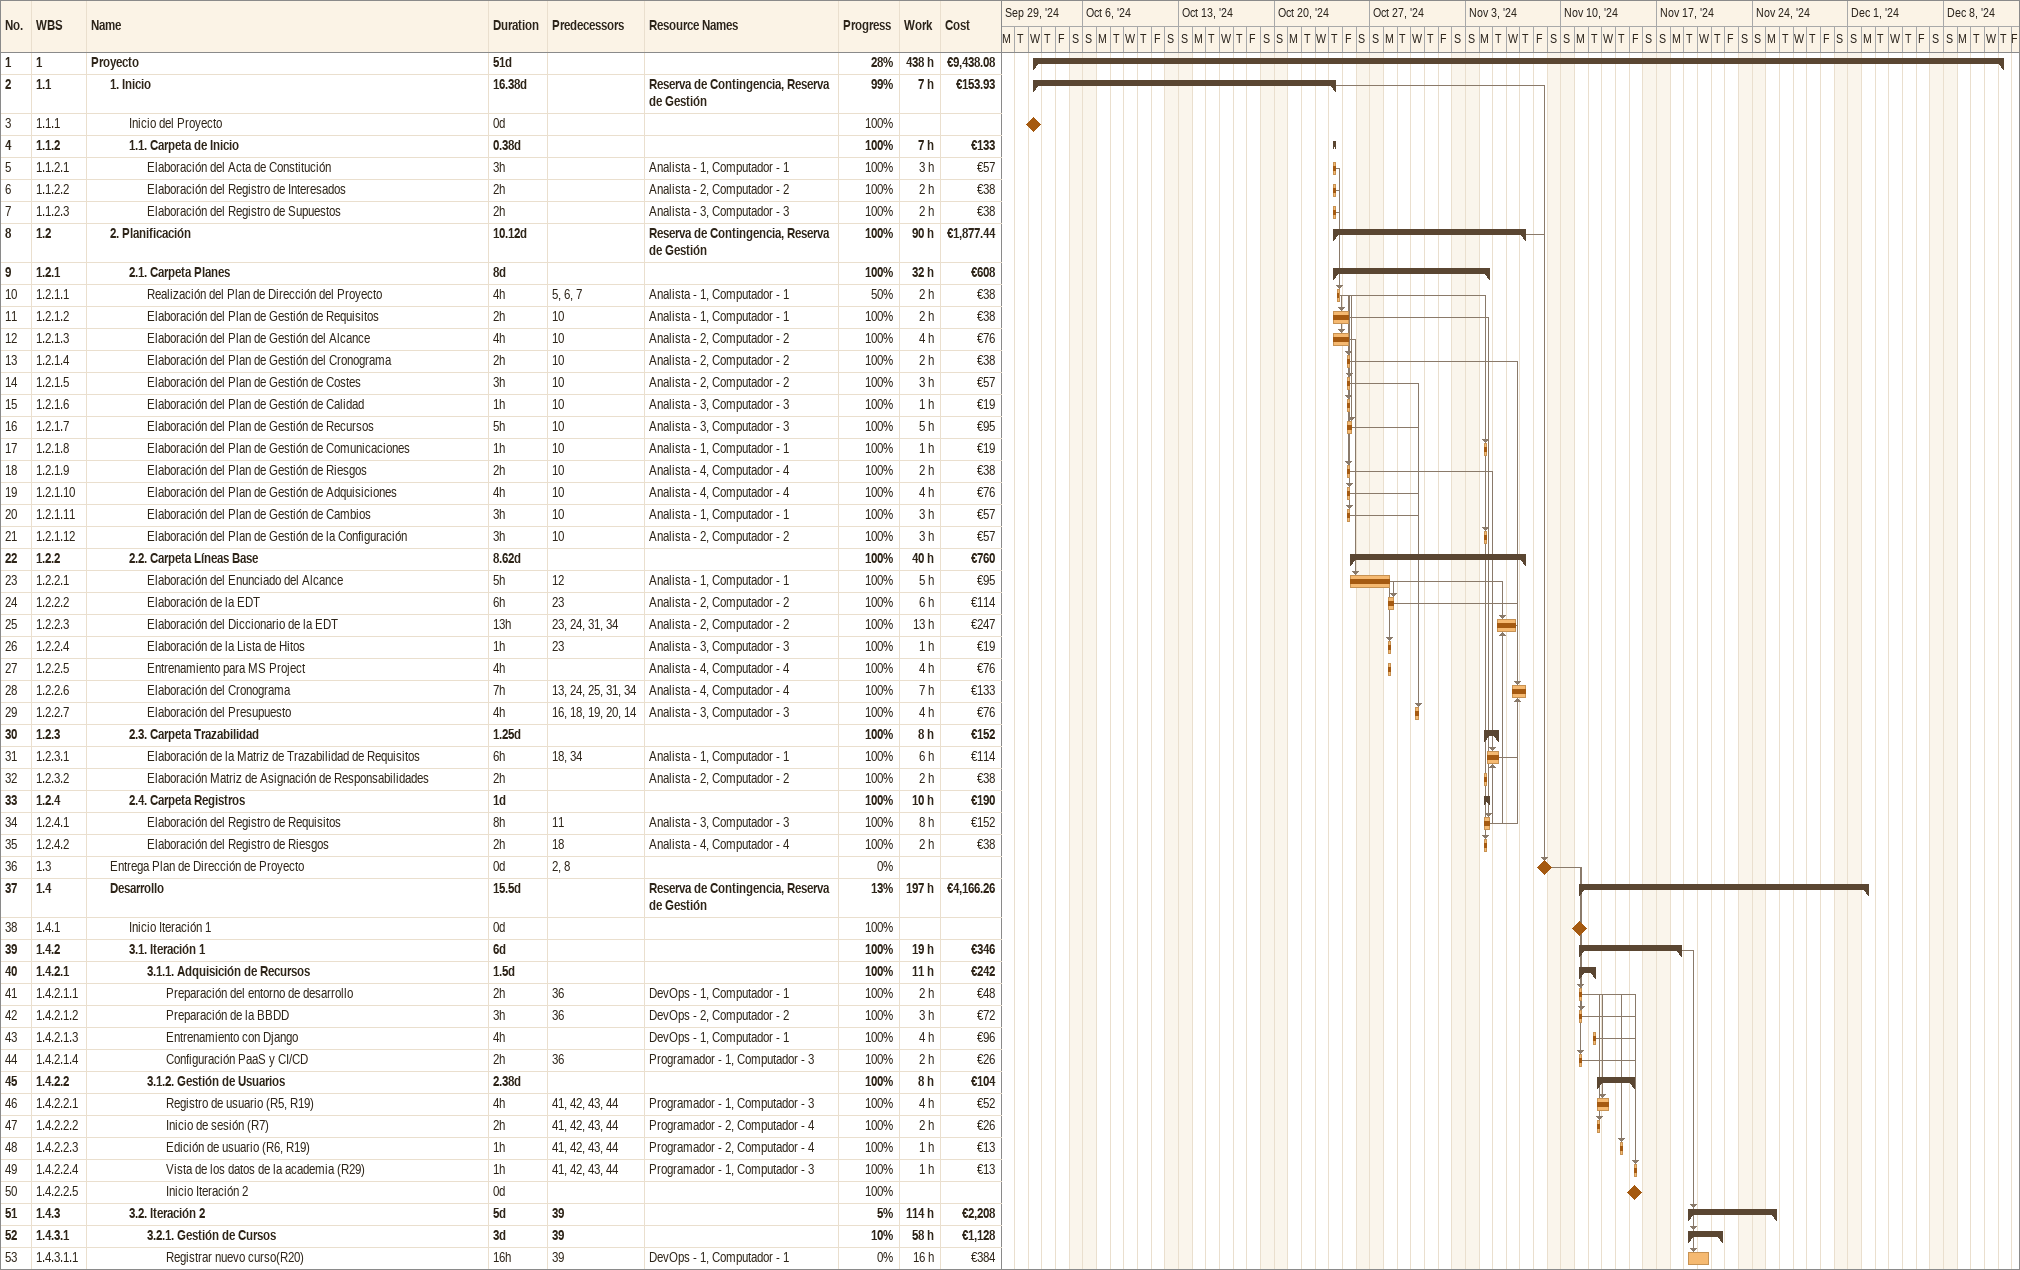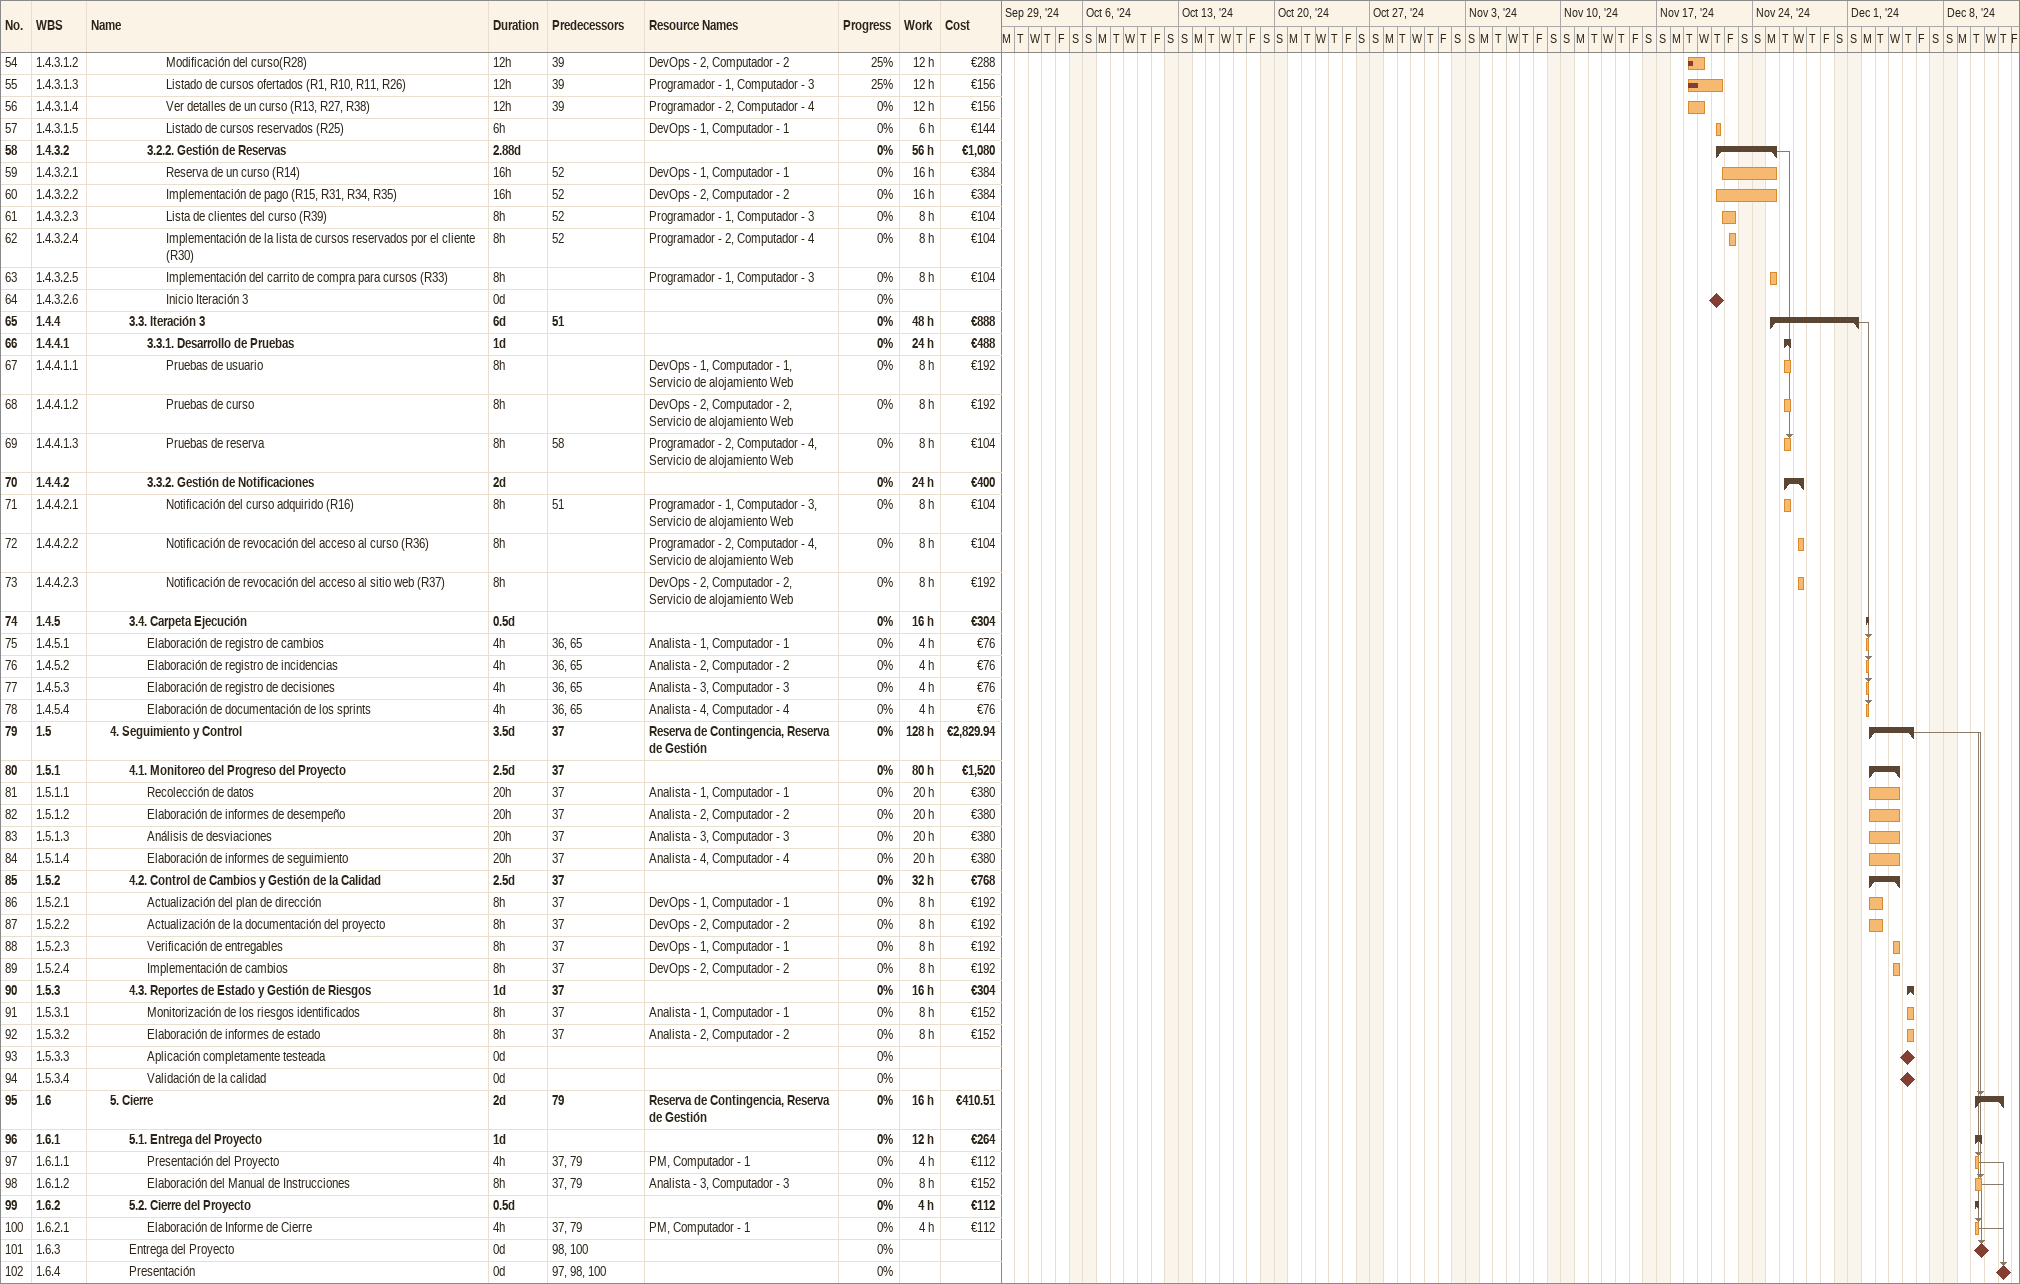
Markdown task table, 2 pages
| ID | WBS | Task | Duration | Start | Finish | Predecessors | Resources | % complete | Work (h) | Cost (€) |
|---|---|---|---|---|---|---|---|---|---|---|
| 1 | 1 | **Proyecto** | 51d | 2024-10-02 | 2024-12-12 |  |  | 28 | 438 | 9438.08 |
| 2 | 1.1 | **1. Inicio** | 16.38d | 2024-10-02 | 2024-10-24 |  | Reserva de Contingencia, Reserva de Gestión | 99 | 7 | 153.93 |
| 3 | 1.1.1 | Inicio del Proyecto | 0d | 2024-10-02 | 2024-10-02 |  |  | 100 |  |  |
| 4 | 1.1.2 | **1.1. Carpeta de Inicio** | 0.38d | 2024-10-24 | 2024-10-24 |  |  | 100 | 7 | 133 |
| 5 | 1.1.2.1 | Elaboración del Acta de Constitución | 3h | 2024-10-24 | 2024-10-24 |  | Analista - 1, Computador - 1 | 100 | 3 | 57 |
| 6 | 1.1.2.2 | Elaboración del Registro de Interesados | 2h | 2024-10-24 | 2024-10-24 |  | Analista - 2, Computador - 2 | 100 | 2 | 38 |
| 7 | 1.1.2.3 | Elaboración del Registro de Supuestos | 2h | 2024-10-24 | 2024-10-24 |  | Analista - 3, Computador - 3 | 100 | 2 | 38 |
| 8 | 1.2 | **2. Planificación** | 10.12d | 2024-10-24 | 2024-11-07 |  | Reserva de Contingencia, Reserva de Gestión | 100 | 90 | 1877.44 |
| 9 | 1.2.1 | **2.1. Carpeta Planes** | 8d | 2024-10-24 | 2024-11-04 |  |  | 100 | 32 | 608 |
| 10 | 1.2.1.1 | Realización del Plan de Dirección del Proyecto | 4h | 2024-10-24 | 2024-10-24 | 5, 6, 7 | Analista - 1, Computador - 1 | 50 | 2 | 38 |
| 11 | 1.2.1.2 | Elaboración del Plan de Gestión de Requisitos | 2h | 2024-10-24 | 2024-10-25 | 10 | Analista - 1, Computador - 1 | 100 | 2 | 38 |
| 12 | 1.2.1.3 | Elaboración del Plan de Gestión del Alcance | 4h | 2024-10-24 | 2024-10-25 | 10 | Analista - 2, Computador - 2 | 100 | 4 | 76 |
| 13 | 1.2.1.4 | Elaboración del Plan de Gestión del Cronograma | 2h | 2024-10-25 | 2024-10-25 | 10 | Analista - 2, Computador - 2 | 100 | 2 | 38 |
| 14 | 1.2.1.5 | Elaboración del Plan de Gestión de Costes | 3h | 2024-10-25 | 2024-10-25 | 10 | Analista - 2, Computador - 2 | 100 | 3 | 57 |
| 15 | 1.2.1.6 | Elaboración del Plan de Gestión de Calidad | 1h | 2024-10-25 | 2024-10-25 | 10 | Analista - 3, Computador - 3 | 100 | 1 | 19 |
| 16 | 1.2.1.7 | Elaboración del Plan de Gestión de Recursos | 5h | 2024-10-25 | 2024-10-25 | 10 | Analista - 3, Computador - 3 | 100 | 5 | 95 |
| 17 | 1.2.1.8 | Elaboración del Plan de Gestión de Comunicaciones | 1h | 2024-11-04 | 2024-11-04 | 10 | Analista - 1, Computador - 1 | 100 | 1 | 19 |
| 18 | 1.2.1.9 | Elaboración del Plan de Gestión de Riesgos | 2h | 2024-10-25 | 2024-10-25 | 10 | Analista - 4, Computador - 4 | 100 | 2 | 38 |
| 19 | 1.2.1.10 | Elaboración del Plan de Gestión de Adquisiciones | 4h | 2024-10-25 | 2024-10-25 | 10 | Analista - 4, Computador - 4 | 100 | 4 | 76 |
| 20 | 1.2.1.11 | Elaboración del Plan de Gestión de Cambios | 3h | 2024-10-25 | 2024-10-25 | 10 | Analista - 1, Computador - 1 | 100 | 3 | 57 |
| 21 | 1.2.1.12 | Elaboración del Plan de Gestión de la Configuración | 3h | 2024-11-04 | 2024-11-04 | 10 | Analista - 2, Computador - 2 | 100 | 3 | 57 |
| 22 | 1.2.2 | **2.2. Carpeta Líneas Base** | 8.62d | 2024-10-25 | 2024-11-07 |  |  | 100 | 40 | 760 |
| 23 | 1.2.2.1 | Elaboración del Enunciado del Alcance | 5h | 2024-10-25 | 2024-10-28 | 12 | Analista - 1, Computador - 1 | 100 | 5 | 95 |
| 24 | 1.2.2.2 | Elaboración de la EDT | 6h | 2024-10-28 | 2024-10-28 | 23 | Analista - 2, Computador - 2 | 100 | 6 | 114 |
| 25 | 1.2.2.3 | Elaboración del Diccionario de la EDT | 13h | 2024-11-05 | 2024-11-06 | 23, 24, 31, 34 | Analista - 2, Computador - 2 | 100 | 13 | 247 |
| 26 | 1.2.2.4 | Elaboración de la Lista de Hitos | 1h | 2024-10-28 | 2024-10-28 | 23 | Analista - 3, Computador - 3 | 100 | 1 | 19 |
| 27 | 1.2.2.5 | Entrenamiento para MS Project | 4h | 2024-10-28 | 2024-10-28 |  | Analista - 4, Computador - 4 | 100 | 4 | 76 |
| 28 | 1.2.2.6 | Elaboración del Cronograma | 7h | 2024-11-06 | 2024-11-07 | 13, 24, 25, 31, 34 | Analista - 4, Computador - 4 | 100 | 7 | 133 |
| 29 | 1.2.2.7 | Elaboración del Presupuesto | 4h | 2024-10-30 | 2024-10-30 | 16, 18, 19, 20, 14 | Analista - 3, Computador - 3 | 100 | 4 | 76 |
| 30 | 1.2.3 | **2.3. Carpeta Trazabilidad** | 1.25d | 2024-11-04 | 2024-11-05 |  |  | 100 | 8 | 152 |
| 31 | 1.2.3.1 | Elaboración de la Matriz de Trazabilidad de Requisitos | 6h | 2024-11-04 | 2024-11-05 | 18, 34 | Analista - 1, Computador - 1 | 100 | 6 | 114 |
| 32 | 1.2.3.2 | Elaboración Matriz de Asignación de Responsabilidades | 2h | 2024-11-04 | 2024-11-04 |  | Analista - 2, Computador - 2 | 100 | 2 | 38 |
| 33 | 1.2.4 | **2.4. Carpeta Registros** | 1d | 2024-11-04 | 2024-11-04 |  |  | 100 | 10 | 190 |
| 34 | 1.2.4.1 | Elaboración del Registro de Requisitos | 8h | 2024-11-04 | 2024-11-04 | 11 | Analista - 3, Computador - 3 | 100 | 8 | 152 |
| 35 | 1.2.4.2 | Elaboración del Registro de Riesgos | 2h | 2024-11-04 | 2024-11-04 | 18 | Analista - 4, Computador - 4 | 100 | 2 | 38 |
| 36 | 1.3 | Entrega Plan de Dirección de Proyecto | 0d | 2024-11-08 | 2024-11-08 | 2, 8 |  | 0 |  |  |
| 37 | 1.4 | **Desarrollo** | 15.5d | 2024-11-11 | 2024-12-02 |  | Reserva de Contingencia, Reserva de Gestión | 13 | 197 | 4166.26 |
| 38 | 1.4.1 | Inicio Iteración 1 | 0d | 2024-11-11 | 2024-11-11 |  |  | 100 |  |  |
| 39 | 1.4.2 | **3.1. Iteración 1** | 6d | 2024-11-11 | 2024-11-18 |  |  | 100 | 19 | 346 |
| 40 | 1.4.2.1 | **3.1.1. Adquisición de Recursos** | 1.5d | 2024-11-11 | 2024-11-12 |  |  | 100 | 11 | 242 |
| 41 | 1.4.2.1.1 | Preparación del entorno de desarrollo | 2h | 2024-11-11 | 2024-11-11 | 36 | DevOps - 1, Computador - 1 | 100 | 2 | 48 |
| 42 | 1.4.2.1.2 | Preparación de la BBDD | 3h | 2024-11-11 | 2024-11-11 | 36 | DevOps - 2, Computador - 2 | 100 | 3 | 72 |
| 43 | 1.4.2.1.3 | Entrenamiento con Django | 4h | 2024-11-12 | 2024-11-12 |  | DevOps - 1, Computador - 1 | 100 | 4 | 96 |
| 44 | 1.4.2.1.4 | Configuración PaaS y CI/CD | 2h | 2024-11-11 | 2024-11-11 | 36 | Programador - 1, Computador - 3 | 100 | 2 | 26 |
| 45 | 1.4.2.2 | **3.1.2. Gestión de Usuarios** | 2.38d | 2024-11-12 | 2024-11-15 |  |  | 100 | 8 | 104 |
| 46 | 1.4.2.2.1 | Registro de usuario (R5, R19) | 4h | 2024-11-12 | 2024-11-13 | 41, 42, 43, 44 | Programador - 1, Computador - 3 | 100 | 4 | 52 |
| 47 | 1.4.2.2.2 | Inicio de sesión (R7) | 2h | 2024-11-12 | 2024-11-12 | 41, 42, 43, 44 | Programador - 2, Computador - 4 | 100 | 2 | 26 |
| 48 | 1.4.2.2.3 | Edición de usuario (R6, R19) | 1h | 2024-11-14 | 2024-11-14 | 41, 42, 43, 44 | Programador - 2, Computador - 4 | 100 | 1 | 13 |
| 49 | 1.4.2.2.4 | Vista de los datos de la academia (R29) | 1h | 2024-11-15 | 2024-11-15 | 41, 42, 43, 44 | Programador - 1, Computador - 3 | 100 | 1 | 13 |
| 50 | 1.4.2.2.5 | Inicio Iteración 2 | 0d | 2024-11-15 | 2024-11-15 |  |  | 100 |  |  |
| 51 | 1.4.3 | **3.2. Iteración 2** | 5d | 2024-11-19 | 2024-11-25 | 39 |  | 5 | 114 | 2208 |
| 52 | 1.4.3.1 | **3.2.1. Gestión de Cursos** | 3d | 2024-11-19 | 2024-11-21 | 39 |  | 10 | 58 | 1128 |
| 53 | 1.4.3.1.1 | Registrar nuevo curso(R20) | 16h | 2024-11-19 | 2024-11-20 | 39 | DevOps - 1, Computador - 1 | 0 | 16 | 384 |
| 54 | 1.4.3.1.2 | Modificación del curso(R28) | 12h | 2024-11-19 | 2024-11-20 | 39 | DevOps - 2, Computador - 2 | 25 | 12 | 288 |
| 55 | 1.4.3.1.3 | Listado de cursos ofertados (R1, R10, R11, R26) | 12h | 2024-11-19 | 2024-11-21 | 39 | Programador - 1, Computador - 3 | 25 | 12 | 156 |
| 56 | 1.4.3.1.4 | Ver detalles de un curso (R13, R27, R38) | 12h | 2024-11-19 | 2024-11-20 | 39 | Programador - 2, Computador - 4 | 0 | 12 | 156 |
| 57 | 1.4.3.1.5 | Listado de cursos reservados (R25) | 6h | 2024-11-21 | 2024-11-21 |  | DevOps - 1, Computador - 1 | 0 | 6 | 144 |
| 58 | 1.4.3.2 | **3.2.2. Gestión de Reservas** | 2.88d | 2024-11-21 | 2024-11-25 |  |  | 0 | 56 | 1080 |
| 59 | 1.4.3.2.1 | Reserva de un curso (R14) | 16h | 2024-11-21 | 2024-11-25 | 52 | DevOps - 1, Computador - 1 | 0 | 16 | 384 |
| 60 | 1.4.3.2.2 | Implementación de pago (R15, R31, R34, R35) | 16h | 2024-11-21 | 2024-11-25 | 52 | DevOps - 2, Computador - 2 | 0 | 16 | 384 |
| 61 | 1.4.3.2.3 | Lista de clientes del curso (R39) | 8h | 2024-11-21 | 2024-11-22 | 52 | Programador - 1, Computador - 3 | 0 | 8 | 104 |
| 62 | 1.4.3.2.4 | Implementación de la lista de cursos reservados por el cliente (R30) | 8h | 2024-11-22 | 2024-11-22 | 52 | Programador - 2, Computador - 4 | 0 | 8 | 104 |
| 63 | 1.4.3.2.5 | Implementación del carrito de compra para cursos (R33) | 8h | 2024-11-25 | 2024-11-25 |  | Programador - 1, Computador - 3 | 0 | 8 | 104 |
| 64 | 1.4.3.2.6 | Inicio Iteración 3 | 0d | 2024-11-21 | 2024-11-21 |  |  | 0 |  |  |
| 65 | 1.4.4 | **3.3. Iteración 3** | 6d | 2024-11-25 | 2024-12-01 | 51 |  | 0 | 48 | 888 |
| 66 | 1.4.4.1 | **3.3.1. Desarrollo de Pruebas** | 1d | 2024-11-26 | 2024-11-26 |  |  | 0 | 24 | 488 |
| 67 | 1.4.4.1.1 | Pruebas de usuario | 8h | 2024-11-26 | 2024-11-26 |  | DevOps - 1, Computador - 1, Servicio de alojamiento Web | 0 | 8 | 192 |
| 68 | 1.4.4.1.2 | Pruebas de curso | 8h | 2024-11-26 | 2024-11-26 |  | DevOps - 2, Computador - 2, Servicio de alojamiento Web | 0 | 8 | 192 |
| 69 | 1.4.4.1.3 | Pruebas de reserva | 8h | 2024-11-26 | 2024-11-26 | 58 | Programador - 2, Computador - 4, Servicio de alojamiento Web | 0 | 8 | 104 |
| 70 | 1.4.4.2 | **3.3.2. Gestión de Notificaciones** | 2d | 2024-11-26 | 2024-11-27 |  |  | 0 | 24 | 400 |
| 71 | 1.4.4.2.1 | Notificación del curso adquirido (R16) | 8h | 2024-11-26 | 2024-11-26 | 51 | Programador - 1, Computador - 3, Servicio de alojamiento Web | 0 | 8 | 104 |
| 72 | 1.4.4.2.2 | Notificación de revocación del acceso al curso (R36) | 8h | 2024-11-27 | 2024-11-27 |  | Programador - 2, Computador - 4, Servicio de alojamiento Web | 0 | 8 | 104 |
| 73 | 1.4.4.2.3 | Notificación de revocación del acceso al sitio web (R37) | 8h | 2024-11-27 | 2024-11-27 |  | DevOps - 2, Computador - 2, Servicio de alojamiento Web | 0 | 8 | 192 |
| 74 | 1.4.5 | **3.4. Carpeta Ejecución** | 0.5d | 2024-12-02 | 2024-12-02 |  |  | 0 | 16 | 304 |
| 75 | 1.4.5.1 | Elaboración de registro de cambios | 4h | 2024-12-02 | 2024-12-02 | 36, 65 | Analista - 1, Computador - 1 | 0 | 4 | 76 |
| 76 | 1.4.5.2 | Elaboración de registro de incidencias | 4h | 2024-12-02 | 2024-12-02 | 36, 65 | Analista - 2, Computador - 2 | 0 | 4 | 76 |
| 77 | 1.4.5.3 | Elaboración de registro de decisiones | 4h | 2024-12-02 | 2024-12-02 | 36, 65 | Analista - 3, Computador - 3 | 0 | 4 | 76 |
| 78 | 1.4.5.4 | Elaboración de documentación de los sprints | 4h | 2024-12-02 | 2024-12-02 | 36, 65 | Analista - 4, Computador - 4 | 0 | 4 | 76 |
| 79 | 1.5 | **4. Seguimiento y Control** | 3.5d | 2024-12-02 | 2024-12-05 | 37 | Reserva de Contingencia, Reserva de Gestión | 0 | 128 | 2829.94 |
| 80 | 1.5.1 | **4.1. Monitoreo del Progreso del Proyecto** | 2.5d | 2024-12-02 | 2024-12-04 | 37 |  | 0 | 80 | 1520 |
| 81 | 1.5.1.1 | Recolección de datos | 20h | 2024-12-02 | 2024-12-04 | 37 | Analista - 1, Computador - 1 | 0 | 20 | 380 |
| 82 | 1.5.1.2 | Elaboración de informes de desempeño | 20h | 2024-12-02 | 2024-12-04 | 37 | Analista - 2, Computador - 2 | 0 | 20 | 380 |
| 83 | 1.5.1.3 | Análisis de desviaciones | 20h | 2024-12-02 | 2024-12-04 | 37 | Analista - 3, Computador - 3 | 0 | 20 | 380 |
| 84 | 1.5.1.4 | Elaboración de informes de seguimiento | 20h | 2024-12-02 | 2024-12-04 | 37 | Analista - 4, Computador - 4 | 0 | 20 | 380 |
| 85 | 1.5.2 | **4.2. Control de Cambios y Gestión de la Calidad** | 2.5d | 2024-12-02 | 2024-12-04 | 37 |  | 0 | 32 | 768 |
| 86 | 1.5.2.1 | Actualización del plan de dirección | 8h | 2024-12-02 | 2024-12-03 | 37 | DevOps - 1, Computador - 1 | 0 | 8 | 192 |
| 87 | 1.5.2.2 | Actualización de la documentación del proyecto | 8h | 2024-12-02 | 2024-12-03 | 37 | DevOps - 2, Computador - 2 | 0 | 8 | 192 |
| 88 | 1.5.2.3 | Verificación de entregables | 8h | 2024-12-04 | 2024-12-04 | 37 | DevOps - 1, Computador - 1 | 0 | 8 | 192 |
| 89 | 1.5.2.4 | Implementación de cambios | 8h | 2024-12-04 | 2024-12-04 | 37 | DevOps - 2, Computador - 2 | 0 | 8 | 192 |
| 90 | 1.5.3 | **4.3. Reportes de Estado y Gestión de Riesgos** | 1d | 2024-12-05 | 2024-12-05 | 37 |  | 0 | 16 | 304 |
| 91 | 1.5.3.1 | Monitorización de los riesgos identificados | 8h | 2024-12-05 | 2024-12-05 | 37 | Analista - 1, Computador - 1 | 0 | 8 | 152 |
| 92 | 1.5.3.2 | Elaboración de informes de estado | 8h | 2024-12-05 | 2024-12-05 | 37 | Analista - 2, Computador - 2 | 0 | 8 | 152 |
| 93 | 1.5.3.3 | Aplicación completamente testeada | 0d | 2024-12-05 | 2024-12-05 |  |  | 0 |  |  |
| 94 | 1.5.3.4 | Validación de la calidad | 0d | 2024-12-05 | 2024-12-05 |  |  | 0 |  |  |
| 95 | 1.6 | **5. Cierre** | 2d | 2024-12-10 | 2024-12-12 | 79 | Reserva de Contingencia, Reserva de Gestión | 0 | 16 | 410.51 |
| 96 | 1.6.1 | **5.1. Entrega del Proyecto** | 1d | 2024-12-10 | 2024-12-10 |  |  | 0 | 12 | 264 |
| 97 | 1.6.1.1 | Presentación del Proyecto | 4h | 2024-12-10 | 2024-12-10 | 37, 79 | PM, Computador - 1 | 0 | 4 | 112 |
| 98 | 1.6.1.2 | Elaboración del Manual de Instrucciones | 8h | 2024-12-10 | 2024-12-10 | 37, 79 | Analista - 3, Computador - 3 | 0 | 8 | 152 |
| 99 | 1.6.2 | **5.2. Cierre del Proyecto** | 0.5d | 2024-12-10 | 2024-12-10 |  |  | 0 | 4 | 112 |
| 100 | 1.6.2.1 | Elaboración de Informe de Cierre | 4h | 2024-12-10 | 2024-12-10 | 37, 79 | PM, Computador - 1 | 0 | 4 | 112 |
| 101 | 1.6.3 | Entrega del Proyecto | 0d | 2024-12-10 | 2024-12-10 | 98, 100 |  | 0 |  |  |
| 102 | 1.6.4 | Presentación | 0d | 2024-12-12 | 2024-12-12 | 97, 98, 100 |  | 0 |  |  |
